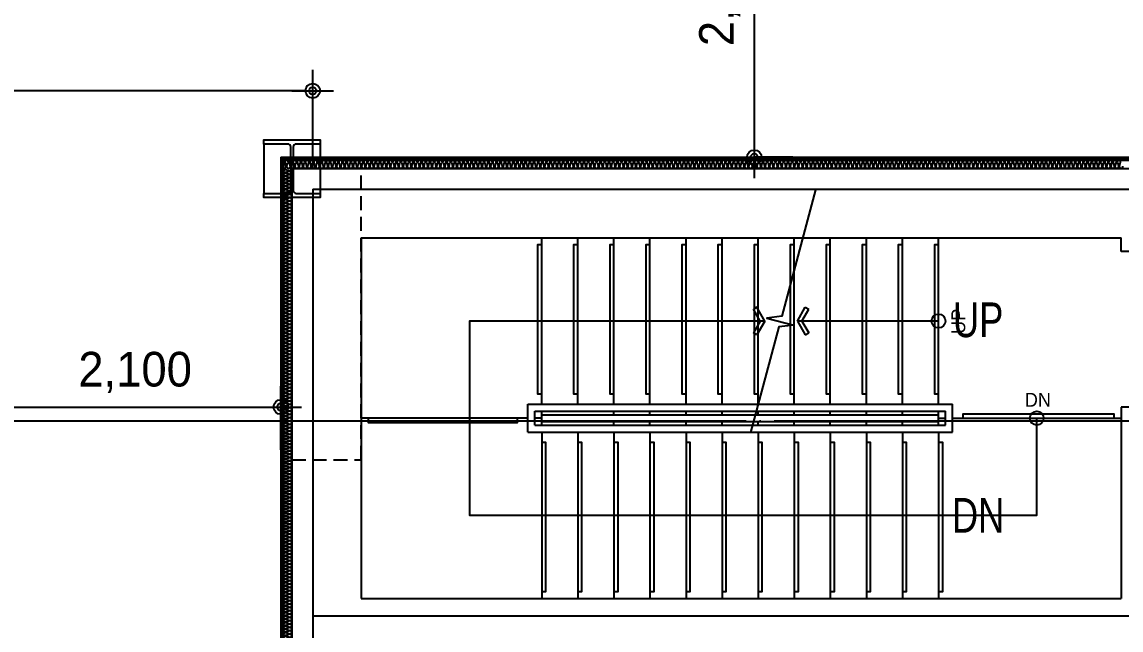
# Model space of a CAD drawing. Header units: millimetres. Extents: x 0 to 1390178, y 0 to 110113.
# Drawn here: x 447417 to 455337, y 35174 to 39556 of the extents above; entities that cross this region are included whole.
import ezdxf
from ezdxf.enums import TextEntityAlignment as Align
from ezdxf.xclip import XClip

# ---------------------------------------------------------------- set-up
doc = ezdxf.new("R2010")
doc.units = ezdxf.units.MM
doc.header["$LTSCALE"] = 100
doc.header["$XCLIPFRAME"] = 0
doc.linetypes.add('X - 평면도$0$CEN', pattern=[62, 60, -1, 0, -1])
doc.linetypes.add('X - 평면도$0$HID', pattern=[1.5, 1, -0.5])
doc.layers.get('DEFPOINTS').update_dxf_attribs({"color": 145})
for name, color, linetype in [('AA-XXXX-TEXT', 3, 'Continuous'), ('DIM', 7, 'Continuous'), ('X - 평면도$0$A-FIN', 8, 'Continuous'), ('X - 평면도$0$A-INS', 9, 'Continuous'), ('X - 평면도$0$A-SYM', 7, 'Continuous'), ('X - 평면도$0$AA-SSXM-STRS', 4, 'Continuous'), ('X - 평면도$0$AA-WAXM-CONC', 2, 'Continuous'), ('X - 평면도$0$AA-XXXX-CNTL', 1, 'X - 평면도$0$CEN'), ('X - 평면도$0$AA-XXXX-SYMB', 7, 'Continuous')]:
    doc.layers.add(name, color=color, linetype=linetype)
doc.layers.add('X - 평면도$0$AA-XXXX-H', color=195, linetype='Continuous', plot=False)
doc.layers.add('X - 평면도$0$DEFPOINT', color=163, linetype='Continuous', plot=False)
doc.styles.add('HAUD01', font='Dotum.ttf')
doc.styles.add('X - 평면도$0$HAUD01', font='Dotum.ttf')
doc.dimstyles.new('HAUD-80', dxfattribs={"dimscale": 100, "dimtxt": 2.5, "dimasz": 0.5, "dimexe": 0, "dimexo": 1.5, "dimgap": 1, "dimtad": 1, "dimdec": 0, "dimdsep": 46, "dimlunit": 6, "dimtxsty": 'HAUD01', "dimblk": 'Z_DOT', "dimcen": 2.5, "dimdle": 1.5, "dimclrd": 7, "dimclre": 7, "dimclrt": 4, "dimadec": 0, "dimazin": 0, "dimtfac": 1, "dimtdec": 0, "dimtix": 1, "dimtmove": 2, "dimatfit": 3, "dimfxl": 1, "dimtvp": 1, "dimtolj": 1, "dimtzin": 0, "dimarcsym": 0})

# ---------------------------------------------------------------- blocks, each defined once
blk = doc.blocks.new('Z_DOT')
at = {"layer": 'DIM', "color": 0}
for p, q in [((0, -3), (0, 3)), ((-3, 0), (3, 0))]:
    blk.add_line(p, q, dxfattribs=at)
for radius in [1.05, 0.525]:
    blk.add_circle((0, 0), radius, dxfattribs=at)
blk = doc.blocks.new('*D67')
at = {"layer": 'DEFPOINTS', "color": 0, "transparency": 16777216}
for p in [(453122.1, 41000.7), (452694.3, 38580.7), (453122.1, 38580.7)]:
    blk.add_point(p, dxfattribs=at)
at = {"layer": 'DIM', "color": 7, "lineweight": -2, "transparency": 16777216}
for p, q in [((452972.1, 41000.7), (452694.3, 41000.7)), ((452694.3, 40950.7), (452694.3, 38630.7)), ((452972.1, 38580.7), (452694.3, 38580.7))]:
    blk.add_line(p, q, dxfattribs=at)
at = {"layer": 'DIM', "color": 7, "lineweight": -2, "transparency": 16777216, "xscale": 50, "yscale": 50, "zscale": 50}
for p, rotation in [((452694.3, 41000.7), 90), ((452694.3, 38580.7), 270)]:
    blk.add_blockref('Z_DOT', p, dxfattribs=dict(at, rotation=rotation))
at = {"layer": 'DIM', "color": 4, "transparency": 16777216, "insert": (452445, 39790.7), "char_height": 250, "attachment_point": 5, "rotation": 90, "style": 'HAUD01'}
blk.add_mtext('\\A1;2,420', dxfattribs=at)
blk = doc.blocks.new('*D69')
at = {"layer": 'DEFPOINTS', "color": 0, "transparency": 16777216}
for p in [(449282.1, 36781.2), (447182.1, 36321.8), (449282.1, 36321.8)]:
    blk.add_point(p, dxfattribs=at)
at = {"layer": 'DIM', "color": 7, "lineweight": -2, "transparency": 16777216}
for p, q in [((447182.1, 36471.8), (447182.1, 36781.2)), ((447232.1, 36781.2), (449232.1, 36781.2)), ((449282.1, 36471.8), (449282.1, 36781.2))]:
    blk.add_line(p, q, dxfattribs=at)
at = {"layer": 'DIM', "color": 7, "lineweight": -2, "transparency": 16777216, "xscale": 50, "yscale": 50, "zscale": 50, "rotation": 180}
blk.add_blockref('Z_DOT', (447182.1, 36781.2), dxfattribs=at)
at = {"layer": 'DIM', "color": 7, "lineweight": -2, "transparency": 16777216, "xscale": 50, "yscale": 50, "zscale": 50}
blk.add_blockref('Z_DOT', (449282.1, 36781.2), dxfattribs=at)
at = {"layer": 'DIM', "color": 4, "transparency": 16777216, "insert": (448232.1, 37030.5), "char_height": 250, "attachment_point": 5, "style": 'HAUD01'}
blk.add_mtext('\\A1;2,100', dxfattribs=at)
blk = doc.blocks.new('X - 평면도$0$arrow1')
for p, q in [((0, 0), (0.286, 0.501)), ((0.165, 0), (0.41, 0.429)), ((0.286, 0.501), (0.41, 0.43)), ((0, 0), (0.286, -0.501)), ((0.165, 0), (0.41, -0.429)), ((0.286, -0.501), (0.41, -0.43))]:
    blk.add_line(p, q)
blk = doc.blocks.new('X - 평면도$0$insul1')
blk.add_lwpolyline([(0, 0.25, 1.344031), (0.35, 0.25), (0.2, 0.75, -1.344031), (0.55, 0.75), (0.4, 0.25)], format="xyb")
blk = doc.blocks.new('X - 평면도$0$A$Cb11c32c7')
at = {"layer": 'X - 평면도$0$AA-XXXX-H'}
blk.add_lwpolyline([(-9, 153.7, 0.414214), (-31, 175.7), (-202.5, 175.7), (-202.5, 204.7), (202.5, 204.7), (202.5, 175.7), (31, 175.7, 0.414214), (9, 153.7), (9, -159.3, 0.414214), (31, -181.3), (202.5, -181.3), (202.5, -209.3), (-202.5, -209.3), (-202.5, -181.3), (-31, -181.3, 0.414214), (-9, -159.3)], format="xyb", close=True, dxfattribs=at)
at = {"layer": 'X - 평면도$0$DEFPOINT', "color": 195}
for p, q in [((-202.5, 175.7), (-202.5, -181.3)), ((202.5, 175.7), (202.5, -181.3))]:
    blk.add_line(p, q, dxfattribs=at)
blk = doc.blocks.new('X - 평면도$0$A$C3919c76b')
blk.add_blockref('X - 평면도$0$A$Cb11c32c7', (-77388, 54393.1))
blk = doc.blocks.new('X - 평면도$0$1F PL')
at = {"layer": 'X - 평면도$0$AA-WAXM-CONC'}
for p, q in [((-34027.2, 21190.9), (-34027.2, 11180.9)), ((-34027.2, 21190.9), (-19027.2, 21190.9)), ((-33527.2, 20690.9), (-33527.2, 18090.9)), ((-33527.2, 20690.9), (-28052.2, 20690.9)), ((-28052.2, 20590.9), (-28052.2, 20690.9)), ((-27802.2, 20590.9), (-28052.2, 20590.9)), ((-28052.2, 19470.9), (-28052.2, 18090.9)), ((-27802.2, 19470.9), (-28052.2, 19470.9)), ((-33527.2, 18090.9), (-28052.2, 18090.9))]:
    blk.add_line(p, q, dxfattribs=at)
at = {"layer": 'X - 평면도$0$AA-XXXX-CNTL'}
for p, q in [((-33877.2, 21040.9), (-33877.2, 11330.9)), ((-33877.2, 21040.9), (-19177.2, 21040.9)), ((-33877.2, 17965.9), (-25227.2, 17965.9))]:
    blk.add_line(p, q, dxfattribs=at)
blk = doc.blocks.new('X - 평면도$0$1F_COL')
at = {"layer": 'X - 평면도$0$DEFPOINT', "linetype": 'X - 평면도$0$HID'}
blk.add_lwpolyline([(-76888, -36806.9), (-76888, -34706.9), (-77388, -34706.9), (-77388, -36806.9), (-76888, -36806.9)], dxfattribs=at)
blk = doc.blocks.new('X - 평면도', base_point=(-475.4, -286.7))
at = {"layer": 'X - 평면도$0$A-FIN'}
for p, q in [((678532, 54473.1), (678532, 46703.1)), ((678532, 54473.1), (688662, 54473.1)), ((678542, 54463.1), (688652, 54463.1)), ((678542, 54463.1), (678542, 46693.1))]:
    blk.add_line(p, q, dxfattribs=at)
at = {"layer": 'X - 평면도$0$A-INS'}
for q in [(688652, 54453.1), (678552, 46683.1)]:
    blk.add_line((678552, 54453.1), q, dxfattribs=at)
blk.add_lwpolyline([(684598.2, 54409.4, -1.449198), (684575.8, 54409.4), (684583.2, 54436.8, 0.524856), (684572, 54453.1, 0.524856), (684560.8, 54436.8), (684568.2, 54409.4, -1.449198), (684545.8, 54409.4), (684553.2, 54436.8, 0.524856), (684542, 54453.1, 0.524856), (684530.8, 54436.8), (684538.2, 54409.4, -1.449198), (684515.8, 54409.4), (684523.2, 54436.8, 0.524856), (684512, 54453.1, 0.524856), (684500.8, 54436.8), (684508.2, 54409.4, -1.449198), (684485.8, 54409.4), (684493.2, 54436.8, 0.524856), (684482, 54453.1, 0.524856), (684470.8, 54436.8), (684478.2, 54409.4, -1.449198), (684455.8, 54409.4), (684463.2, 54436.8, 0.524856), (684452, 54453.1, 0.524856), (684440.8, 54436.8), (684448.2, 54409.4, -1.449198), (684425.8, 54409.4), (684433.2, 54436.8, 0.524856), (684422, 54453.1, 0.524856), (684410.8, 54436.8), (684418.2, 54409.4, -1.449198), (684395.8, 54409.4), (684403.2, 54436.8, 0.524856), (684392, 54453.1, 0.524856), (684380.8, 54436.8), (684388.2, 54409.4, -1.449198), (684365.8, 54409.4), (684373.2, 54436.8, 0.524856), (684362, 54453.1, 0.524856), (684350.8, 54436.8), (684358.2, 54409.4, -1.449198), (684335.8, 54409.4), (684343.2, 54436.8, 0.524856), (684332, 54453.1, 0.524856), (684320.8, 54436.8), (684328.2, 54409.4, -1.449198), (684305.8, 54409.4), (684313.2, 54436.8, 0.524856), (684302, 54453.1, 0.524856), (684290.8, 54436.8), (684298.2, 54409.4, -1.449198), (684275.8, 54409.4), (684283.2, 54436.8, 0.524856), (684272, 54453.1, 0.524856), (684260.8, 54436.8), (684268.2, 54409.4, -1.449198), (684245.8, 54409.4), (684253.2, 54436.8, 0.524856), (684242, 54453.1, 0.524856), (684230.8, 54436.8), (684238.2, 54409.4, -1.449198), (684215.8, 54409.4), (684223.2, 54436.8, 0.524856), (684212, 54453.1, 0.524856), (684200.8, 54436.8), (684208.2, 54409.4, -1.449198), (684185.8, 54409.4), (684193.2, 54436.8, 0.524856), (684182, 54453.1, 0.524856), (684170.8, 54436.8), (684178.2, 54409.4, -1.449198), (684155.8, 54409.4), (684163.2, 54436.8, 0.524856), (684152, 54453.1, 0.524856), (684140.8, 54436.8), (684148.2, 54409.4, -1.449198), (684125.8, 54409.4), (684133.2, 54436.8, 0.524856), (684122, 54453.1, 0.524856), (684110.8, 54436.8), (684118.2, 54409.4, -1.449198), (684095.8, 54409.4), (684103.2, 54436.8, 0.524856), (684092, 54453.1, 0.524856), (684080.8, 54436.8), (684088.2, 54409.4, -1.449198), (684065.8, 54409.4), (684073.2, 54436.8, 0.524856), (684062, 54453.1, 0.524856), (684050.8, 54436.8), (684058.2, 54409.4, -1.449198), (684035.8, 54409.4), (684043.2, 54436.8, 0.524856), (684032, 54453.1, 0.524856), (684020.8, 54436.8), (684028.2, 54409.4, -1.449198), (684005.8, 54409.4), (684013.2, 54436.8, 0.524856), (684002, 54453.1, 0.524856), (683990.8, 54436.8), (683998.2, 54409.4, -1.449198), (683975.8, 54409.4), (683983.2, 54436.8, 0.524856), (683972, 54453.1, 0.524856), (683960.8, 54436.8), (683968.2, 54409.4, -1.449198), (683945.8, 54409.4), (683953.2, 54436.8, 0.524856), (683942, 54453.1, 0.524856), (683930.8, 54436.8), (683938.2, 54409.4, -1.449198), (683915.8, 54409.4), (683923.2, 54436.8, 0.524856), (683912, 54453.1, 0.524856), (683900.8, 54436.8), (683908.2, 54409.4, -1.449198), (683885.8, 54409.4), (683893.2, 54436.8, 0.524856), (683882, 54453.1, 0.524856), (683870.8, 54436.8), (683878.2, 54409.4, -1.449198), (683855.8, 54409.4), (683863.2, 54436.8, 0.524856), (683852, 54453.1, 0.524856), (683840.8, 54436.8), (683848.2, 54409.4, -1.449198), (683825.8, 54409.4), (683833.2, 54436.8, 0.524856), (683822, 54453.1, 0.524856), (683810.8, 54436.8), (683818.2, 54409.4, -1.449198), (683795.8, 54409.4), (683803.2, 54436.8, 0.524856), (683792, 54453.1, 0.524856), (683780.8, 54436.8), (683788.2, 54409.4, -1.449198), (683765.8, 54409.4), (683773.2, 54436.8, 0.524856), (683762, 54453.1, 0.524856), (683750.8, 54436.8), (683758.2, 54409.4, -1.449198), (683735.8, 54409.4), (683743.2, 54436.8, 0.524856), (683732, 54453.1, 0.524856), (683720.8, 54436.8), (683728.2, 54409.4, -1.449198), (683705.8, 54409.4), (683713.2, 54436.8, 0.524856), (683702, 54453.1, 0.524856), (683690.8, 54436.8), (683698.2, 54409.4, -1.449198), (683675.8, 54409.4), (683683.2, 54436.8, 0.524856), (683672, 54453.1, 0.524856), (683660.8, 54436.8), (683668.2, 54409.4, -1.449198), (683645.8, 54409.4), (683653.2, 54436.8, 0.524856), (683642, 54453.1, 0.524856), (683630.8, 54436.8), (683638.2, 54409.4, -1.449198), (683615.8, 54409.4), (683623.2, 54436.8, 0.524856), (683612, 54453.1, 0.524856), (683600.8, 54436.8), (683608.2, 54409.4, -1.449198), (683585.8, 54409.4), (683593.2, 54436.8, 0.524856), (683582, 54453.1, 0.524856), (683570.8, 54436.8), (683578.2, 54409.4, -1.449198), (683555.8, 54409.4), (683563.2, 54436.8, 0.524856), (683552, 54453.1, 0.524856), (683540.8, 54436.8), (683548.2, 54409.4, -1.449198), (683525.8, 54409.4), (683533.2, 54436.8, 0.524856), (683522, 54453.1, 0.524856), (683510.8, 54436.8), (683518.2, 54409.4, -1.449198), (683495.8, 54409.4), (683503.2, 54436.8, 0.524856), (683492, 54453.1, 0.524856), (683480.8, 54436.8), (683488.2, 54409.4, -1.449198), (683465.8, 54409.4), (683473.2, 54436.8, 0.524856), (683462, 54453.1, 0.524856), (683450.8, 54436.8), (683458.2, 54409.4, -1.449198), (683435.8, 54409.4), (683443.2, 54436.8, 0.524856), (683432, 54453.1, 0.524856), (683420.8, 54436.8), (683428.2, 54409.4, -1.449198), (683405.8, 54409.4), (683413.2, 54436.8, 0.524856), (683402, 54453.1, 0.524856), (683390.8, 54436.8), (683398.2, 54409.4, -1.449198), (683375.8, 54409.4), (683383.2, 54436.8, 0.524856), (683372, 54453.1, 0.524856), (683360.8, 54436.8), (683368.2, 54409.4, -1.449198), (683345.8, 54409.4), (683353.2, 54436.8, 0.524856), (683342, 54453.1, 0.524856), (683330.8, 54436.8), (683338.2, 54409.4, -1.449198), (683315.8, 54409.4), (683323.2, 54436.8, 0.524856), (683312, 54453.1, 0.524856), (683300.8, 54436.8), (683308.2, 54409.4, -1.449198), (683285.8, 54409.4), (683293.2, 54436.8, 0.524856), (683282, 54453.1, 0.524856), (683270.8, 54436.8), (683278.2, 54409.4, -1.449198), (683255.8, 54409.4), (683263.2, 54436.8, 0.524856), (683252, 54453.1, 0.524856), (683240.8, 54436.8), (683248.2, 54409.4, -1.449198), (683225.8, 54409.4), (683233.2, 54436.8, 0.524856), (683222, 54453.1, 0.524856), (683210.8, 54436.8), (683218.2, 54409.4, -1.449198), (683195.8, 54409.4), (683203.2, 54436.8, 0.524856), (683192, 54453.1, 0.524856), (683180.8, 54436.8), (683188.2, 54409.4, -1.449198), (683165.8, 54409.4), (683173.2, 54436.8, 0.524856), (683162, 54453.1, 0.524856), (683150.8, 54436.8), (683158.2, 54409.4, -1.449198), (683135.8, 54409.4), (683143.2, 54436.8, 0.524856), (683132, 54453.1, 0.524856), (683120.8, 54436.8), (683128.2, 54409.4, -1.449198), (683105.8, 54409.4), (683113.2, 54436.8, 0.524856), (683102, 54453.1, 0.524856), (683090.8, 54436.8), (683098.2, 54409.4, -1.449198), (683075.8, 54409.4), (683083.2, 54436.8, 0.524856), (683072, 54453.1, 0.524856), (683060.8, 54436.8), (683068.2, 54409.4, -1.449198), (683045.8, 54409.4), (683053.2, 54436.8, 0.524856), (683042, 54453.1, 0.524856), (683030.8, 54436.8), (683038.2, 54409.4, -1.449198), (683015.8, 54409.4), (683023.2, 54436.8, 0.524856), (683012, 54453.1, 0.524856), (683000.8, 54436.8), (683008.2, 54409.4, -1.449198), (682985.8, 54409.4), (682993.2, 54436.8, 0.524856), (682982, 54453.1, 0.524856), (682970.8, 54436.8), (682978.2, 54409.4, -1.449198), (682955.8, 54409.4), (682963.2, 54436.8, 0.524856), (682952, 54453.1, 0.524856), (682940.8, 54436.8), (682948.2, 54409.4, -1.449198), (682925.8, 54409.4), (682933.2, 54436.8, 0.524856), (682922, 54453.1, 0.524856), (682910.8, 54436.8), (682918.2, 54409.4, -1.449198), (682895.8, 54409.4), (682903.2, 54436.8, 0.524856), (682892, 54453.1, 0.524856), (682880.8, 54436.8), (682888.2, 54409.4, -1.449198), (682865.8, 54409.4), (682873.2, 54436.8, 0.524856), (682862, 54453.1, 0.524856), (682850.8, 54436.8), (682858.2, 54409.4, -1.449198), (682835.8, 54409.4), (682843.2, 54436.8, 0.524856), (682832, 54453.1, 0.524856), (682820.8, 54436.8), (682828.2, 54409.4, -1.449198), (682805.8, 54409.4), (682813.2, 54436.8, 0.524856), (682802, 54453.1, 0.524856), (682790.8, 54436.8), (682798.2, 54409.4, -1.449198), (682775.8, 54409.4), (682783.2, 54436.8, 0.524856), (682772, 54453.1, 0.524856), (682760.8, 54436.8), (682768.2, 54409.4, -1.449198), (682745.8, 54409.4), (682753.2, 54436.8, 0.524856), (682742, 54453.1, 0.524856), (682730.8, 54436.8), (682738.2, 54409.4, -1.449198), (682715.8, 54409.4), (682723.2, 54436.8, 0.524856), (682712, 54453.1, 0.524856), (682700.8, 54436.8), (682708.2, 54409.4, -1.449198), (682685.8, 54409.4), (682693.2, 54436.8, 0.524856), (682682, 54453.1, 0.524856), (682670.8, 54436.8), (682678.2, 54409.4, -1.449198), (682655.8, 54409.4), (682663.2, 54436.8, 0.524856), (682652, 54453.1, 0.524856), (682640.8, 54436.8), (682648.2, 54409.4, -1.449198), (682625.8, 54409.4), (682633.2, 54436.8, 0.524856), (682622, 54453.1, 0.524856), (682610.8, 54436.8), (682618.2, 54409.4, -1.449198), (682595.8, 54409.4), (682603.2, 54436.8, 0.524856), (682592, 54453.1, 0.524856), (682580.8, 54436.8), (682588.2, 54409.4, -1.449198), (682565.8, 54409.4), (682573.2, 54436.8, 0.524856), (682562, 54453.1, 0.524856), (682550.8, 54436.8), (682558.2, 54409.4, -1.449198), (682535.8, 54409.4), (682543.2, 54436.8, 0.524856), (682532, 54453.1, 0.524856), (682520.8, 54436.8), (682528.2, 54409.4, -1.449198), (682505.8, 54409.4), (682513.2, 54436.8, 0.524856), (682502, 54453.1, 0.524856), (682490.8, 54436.8), (682498.2, 54409.4, -1.449198), (682475.8, 54409.4), (682483.2, 54436.8, 0.524856), (682472, 54453.1, 0.524856), (682460.8, 54436.8), (682468.2, 54409.4, -1.449198), (682445.8, 54409.4), (682453.2, 54436.8, 0.524856), (682442, 54453.1, 0.524856), (682430.8, 54436.8), (682438.2, 54409.4, -1.449198), (682415.8, 54409.4), (682423.2, 54436.8, 0.524856), (682412, 54453.1, 0.524856), (682400.8, 54436.8), (682408.2, 54409.4, -1.449198), (682385.8, 54409.4), (682393.2, 54436.8, 0.524856), (682382, 54453.1, 0.524856), (682370.8, 54436.8), (682378.2, 54409.4, -1.449198), (682355.8, 54409.4), (682363.2, 54436.8, 0.524856), (682352, 54453.1, 0.524856), (682340.8, 54436.8), (682348.2, 54409.4, -1.449198), (682325.8, 54409.4), (682333.2, 54436.8, 0.524856), (682322, 54453.1, 0.524856), (682310.8, 54436.8), (682318.2, 54409.4, -1.449198), (682295.8, 54409.4), (682303.2, 54436.8, 0.524856), (682292, 54453.1, 0.524856), (682280.8, 54436.8), (682288.2, 54409.4, -1.449198), (682265.8, 54409.4), (682273.2, 54436.8, 0.524856), (682262, 54453.1, 0.524856), (682250.8, 54436.8), (682258.2, 54409.4, -1.449198), (682235.8, 54409.4), (682243.2, 54436.8, 0.524856), (682232, 54453.1, 0.524856), (682220.8, 54436.8), (682228.2, 54409.4, -1.449198), (682205.8, 54409.4), (682213.2, 54436.8, 0.524856), (682202, 54453.1, 0.524856), (682190.8, 54436.8), (682198.2, 54409.4, -1.449198), (682175.8, 54409.4), (682183.2, 54436.8, 0.524856), (682172, 54453.1, 0.524856), (682160.8, 54436.8), (682168.2, 54409.4, -1.449198), (682145.8, 54409.4), (682153.2, 54436.8, 0.524856), (682142, 54453.1, 0.524856), (682130.8, 54436.8), (682138.2, 54409.4, -1.449198), (682115.8, 54409.4), (682123.2, 54436.8, 0.524856), (682112, 54453.1, 0.524856), (682100.8, 54436.8), (682108.2, 54409.4, -1.449198), (682085.8, 54409.4), (682093.2, 54436.8, 0.524856), (682082, 54453.1, 0.524856), (682070.8, 54436.8), (682078.2, 54409.4, -1.449198), (682055.8, 54409.4), (682063.2, 54436.8, 0.524856), (682052, 54453.1, 0.524856), (682040.8, 54436.8), (682048.2, 54409.4, -1.449198), (682025.8, 54409.4), (682033.2, 54436.8, 0.524856), (682022, 54453.1, 0.524856), (682010.8, 54436.8), (682018.2, 54409.4, -1.449198), (681995.8, 54409.4), (682003.2, 54436.8, 0.524856), (681992, 54453.1, 0.524856), (681980.8, 54436.8), (681988.2, 54409.4, -1.449198), (681965.8, 54409.4), (681973.2, 54436.8, 0.524856), (681962, 54453.1, 0.524856), (681950.8, 54436.8), (681958.2, 54409.4, -1.449198), (681935.8, 54409.4), (681943.2, 54436.8, 0.524856), (681932, 54453.1, 0.524856), (681920.8, 54436.8), (681928.2, 54409.4, -1.449198), (681905.8, 54409.4), (681913.2, 54436.8, 0.524856), (681902, 54453.1, 0.524856), (681890.8, 54436.8), (681898.2, 54409.4, -1.449198), (681875.8, 54409.4), (681883.2, 54436.8, 0.524856), (681872, 54453.1, 0.524856), (681860.8, 54436.8), (681868.2, 54409.4, -1.449198), (681845.8, 54409.4), (681853.2, 54436.8, 0.524856), (681842, 54453.1, 0.524856), (681830.8, 54436.8), (681838.2, 54409.4, -1.449198), (681815.8, 54409.4), (681823.2, 54436.8, 0.524856), (681812, 54453.1, 0.524856), (681800.8, 54436.8), (681808.2, 54409.4, -1.449198), (681785.8, 54409.4), (681793.2, 54436.8, 0.524856), (681782, 54453.1, 0.524856), (681770.8, 54436.8), (681778.2, 54409.4, -1.449198), (681755.8, 54409.4), (681763.2, 54436.8, 0.524856), (681752, 54453.1, 0.524856), (681740.8, 54436.8), (681748.2, 54409.4, -1.449198), (681725.8, 54409.4), (681733.2, 54436.8, 0.524856), (681722, 54453.1, 0.524856), (681710.8, 54436.8), (681718.2, 54409.4, -1.449198), (681695.8, 54409.4), (681703.2, 54436.8, 0.524856), (681692, 54453.1, 0.524856), (681680.8, 54436.8), (681688.2, 54409.4, -1.449198), (681665.8, 54409.4), (681673.2, 54436.8, 0.524856), (681662, 54453.1, 0.524856), (681650.8, 54436.8), (681658.2, 54409.4, -1.449198), (681635.8, 54409.4), (681643.2, 54436.8, 0.524856), (681632, 54453.1, 0.524856), (681620.8, 54436.8), (681628.2, 54409.4, -1.449198), (681605.8, 54409.4), (681613.2, 54436.8, 0.524856), (681602, 54453.1, 0.524856), (681590.8, 54436.8), (681598.2, 54409.4, -1.449198), (681575.8, 54409.4), (681583.2, 54436.8, 0.524856), (681572, 54453.1, 0.524856), (681560.8, 54436.8), (681568.2, 54409.4, -1.449198), (681545.8, 54409.4), (681553.2, 54436.8, 0.524856), (681542, 54453.1, 0.524856), (681530.8, 54436.8), (681538.2, 54409.4, -1.449198), (681515.8, 54409.4), (681523.2, 54436.8, 0.524856), (681512, 54453.1, 0.524856), (681500.8, 54436.8), (681508.2, 54409.4, -1.449198), (681485.8, 54409.4), (681493.2, 54436.8, 0.524856), (681482, 54453.1, 0.524856), (681470.8, 54436.8), (681478.2, 54409.4, -1.449198), (681455.8, 54409.4), (681463.2, 54436.8, 0.524856), (681452, 54453.1, 0.524856), (681440.8, 54436.8), (681448.2, 54409.4, -1.449198), (681425.8, 54409.4), (681433.2, 54436.8, 0.524856), (681422, 54453.1, 0.524856), (681410.8, 54436.8), (681418.2, 54409.4, -1.449198), (681395.8, 54409.4), (681403.2, 54436.8, 0.524856), (681392, 54453.1, 0.524856), (681380.8, 54436.8), (681388.2, 54409.4, -1.449198), (681365.8, 54409.4), (681373.2, 54436.8, 0.524856), (681362, 54453.1, 0.524856), (681350.8, 54436.8), (681358.2, 54409.4, -1.449198), (681335.8, 54409.4), (681343.2, 54436.8, 0.524856), (681332, 54453.1, 0.524856), (681320.8, 54436.8), (681328.2, 54409.4, -1.449198), (681305.8, 54409.4), (681313.2, 54436.8, 0.524856), (681302, 54453.1, 0.524856), (681290.8, 54436.8), (681298.2, 54409.4, -1.449198), (681275.8, 54409.4), (681283.2, 54436.8, 0.524856), (681272, 54453.1, 0.524856), (681260.8, 54436.8), (681268.2, 54409.4, -1.449198), (681245.8, 54409.4), (681253.2, 54436.8, 0.524856), (681242, 54453.1, 0.524856), (681230.8, 54436.8), (681238.2, 54409.4, -1.449198), (681215.8, 54409.4), (681223.2, 54436.8, 0.524856), (681212, 54453.1, 0.524856), (681200.8, 54436.8), (681208.2, 54409.4, -1.449198), (681185.8, 54409.4), (681193.2, 54436.8, 0.524856), (681182, 54453.1, 0.524856), (681170.8, 54436.8), (681178.2, 54409.4, -1.449198), (681155.8, 54409.4), (681163.2, 54436.8, 0.524856), (681152, 54453.1, 0.524856), (681140.8, 54436.8), (681148.2, 54409.4, -1.449198), (681125.8, 54409.4), (681133.2, 54436.8, 0.524856), (681122, 54453.1, 0.524856), (681110.8, 54436.8), (681118.2, 54409.4, -1.449198), (681095.8, 54409.4), (681103.2, 54436.8, 0.524856), (681092, 54453.1, 0.524856), (681080.8, 54436.8), (681088.2, 54409.4, -1.449198), (681065.8, 54409.4), (681073.2, 54436.8, 0.524856), (681062, 54453.1, 0.524856), (681050.8, 54436.8), (681058.2, 54409.4, -1.449198), (681035.8, 54409.4), (681043.2, 54436.8, 0.524856), (681032, 54453.1, 0.524856), (681020.8, 54436.8), (681028.2, 54409.4, -1.449198), (681005.8, 54409.4), (681013.2, 54436.8, 0.524856), (681002, 54453.1, 0.524856), (680990.8, 54436.8), (680998.2, 54409.4, -1.449198), (680975.8, 54409.4), (680983.2, 54436.8, 0.524856), (680972, 54453.1, 0.524856), (680960.8, 54436.8), (680968.2, 54409.4, -1.449198), (680945.8, 54409.4), (680953.2, 54436.8, 0.524856), (680942, 54453.1, 0.524856), (680930.8, 54436.8), (680938.2, 54409.4, -1.449198), (680915.8, 54409.4), (680923.2, 54436.8, 0.524856), (680912, 54453.1, 0.524856), (680900.8, 54436.8), (680908.2, 54409.4, -1.449198), (680885.8, 54409.4), (680893.2, 54436.8, 0.524856), (680882, 54453.1, 0.524856), (680870.8, 54436.8), (680878.2, 54409.4, -1.449198), (680855.8, 54409.4), (680863.2, 54436.8, 0.524856), (680852, 54453.1, 0.524856), (680840.8, 54436.8), (680848.2, 54409.4, -1.449198), (680825.8, 54409.4), (680833.2, 54436.8, 0.524856), (680822, 54453.1, 0.524856), (680810.8, 54436.8), (680818.2, 54409.4, -1.449198), (680795.8, 54409.4), (680803.2, 54436.8, 0.524856), (680792, 54453.1, 0.524856), (680780.8, 54436.8), (680788.2, 54409.4, -1.449198), (680765.8, 54409.4), (680773.2, 54436.8, 0.524856), (680762, 54453.1, 0.524856), (680750.8, 54436.8), (680758.2, 54409.4, -1.449198), (680735.8, 54409.4), (680743.2, 54436.8, 0.524856), (680732, 54453.1, 0.524856), (680720.8, 54436.8), (680728.2, 54409.4, -1.449198), (680705.8, 54409.4), (680713.2, 54436.8, 0.524856), (680702, 54453.1, 0.524856), (680690.8, 54436.8), (680698.2, 54409.4, -1.449198), (680675.8, 54409.4), (680683.2, 54436.8, 0.524856), (680672, 54453.1, 0.524856), (680660.8, 54436.8), (680668.2, 54409.4, -1.449198), (680645.8, 54409.4), (680653.2, 54436.8, 0.524856), (680642, 54453.1, 0.524856), (680630.8, 54436.8), (680638.2, 54409.4, -1.449198), (680615.8, 54409.4), (680623.2, 54436.8, 0.524856), (680612, 54453.1, 0.524856), (680600.8, 54436.8), (680608.2, 54409.4, -1.449198), (680585.8, 54409.4), (680593.2, 54436.8, 0.524856), (680582, 54453.1, 0.524856), (680570.8, 54436.8), (680578.2, 54409.4, -1.449198), (680555.8, 54409.4), (680563.2, 54436.8, 0.524856), (680552, 54453.1, 0.524856), (680540.8, 54436.8), (680548.2, 54409.4, -1.449198), (680525.8, 54409.4), (680533.2, 54436.8, 0.524856), (680522, 54453.1, 0.524856), (680510.8, 54436.8), (680518.2, 54409.4, -1.449198), (680495.8, 54409.4), (680503.2, 54436.8, 0.524856), (680492, 54453.1, 0.524856), (680480.8, 54436.8), (680488.2, 54409.4, -1.449198), (680465.8, 54409.4), (680473.2, 54436.8, 0.524856), (680462, 54453.1, 0.524856), (680450.8, 54436.8), (680458.2, 54409.4, -1.449198), (680435.8, 54409.4), (680443.2, 54436.8, 0.524856), (680432, 54453.1, 0.524856), (680420.8, 54436.8), (680428.2, 54409.4, -1.449198), (680405.8, 54409.4), (680413.2, 54436.8, 0.524856), (680402, 54453.1, 0.524856), (680390.8, 54436.8), (680398.2, 54409.4, -1.449198), (680375.8, 54409.4), (680383.2, 54436.8, 0.524856), (680372, 54453.1, 0.524856), (680360.8, 54436.8), (680368.2, 54409.4, -1.449198), (680345.8, 54409.4), (680353.2, 54436.8, 0.524856), (680342, 54453.1, 0.524856), (680330.8, 54436.8), (680338.2, 54409.4, -1.449198), (680315.8, 54409.4), (680323.2, 54436.8, 0.524856), (680312, 54453.1, 0.524856), (680300.8, 54436.8), (680308.2, 54409.4, -1.449198), (680285.8, 54409.4), (680293.2, 54436.8, 0.524856), (680282, 54453.1, 0.524856), (680270.8, 54436.8), (680278.2, 54409.4, -1.449198), (680255.8, 54409.4), (680263.2, 54436.8, 0.524856), (680252, 54453.1, 0.524856), (680240.8, 54436.8), (680248.2, 54409.4, -1.449198), (680225.8, 54409.4), (680233.2, 54436.8, 0.524856), (680222, 54453.1, 0.524856), (680210.8, 54436.8), (680218.2, 54409.4, -1.449198), (680195.8, 54409.4), (680203.2, 54436.8, 0.524856), (680192, 54453.1, 0.524856), (680180.8, 54436.8), (680188.2, 54409.4, -1.449198), (680165.8, 54409.4), (680173.2, 54436.8, 0.524856), (680162, 54453.1, 0.524856), (680150.8, 54436.8), (680158.2, 54409.4, -1.449198), (680135.8, 54409.4), (680143.2, 54436.8, 0.524856), (680132, 54453.1, 0.524856), (680120.8, 54436.8), (680128.2, 54409.4, -1.449198), (680105.8, 54409.4), (680113.2, 54436.8, 0.524856), (680102, 54453.1, 0.524856), (680090.8, 54436.8), (680098.2, 54409.4, -1.449198), (680075.8, 54409.4), (680083.2, 54436.8, 0.524856), (680072, 54453.1, 0.524856), (680060.8, 54436.8), (680068.2, 54409.4, -1.449198), (680045.8, 54409.4), (680053.2, 54436.8, 0.524856), (680042, 54453.1, 0.524856), (680030.8, 54436.8), (680038.2, 54409.4, -1.449198), (680015.8, 54409.4), (680023.2, 54436.8, 0.524856), (680012, 54453.1, 0.524856), (680000.8, 54436.8), (680008.2, 54409.4, -1.449198), (679985.8, 54409.4), (679993.2, 54436.8, 0.524856), (679982, 54453.1, 0.524856), (679970.8, 54436.8), (679978.2, 54409.4, -1.449198), (679955.8, 54409.4), (679963.2, 54436.8, 0.524856), (679952, 54453.1, 0.524856), (679940.8, 54436.8), (679948.2, 54409.4, -1.449198), (679925.8, 54409.4), (679933.2, 54436.8, 0.524856), (679922, 54453.1, 0.524856), (679910.8, 54436.8), (679918.2, 54409.4, -1.449198), (679895.8, 54409.4), (679903.2, 54436.8, 0.524856), (679892, 54453.1, 0.524856), (679880.8, 54436.8), (679888.2, 54409.4, -1.449198), (679865.8, 54409.4), (679873.2, 54436.8, 0.524856), (679862, 54453.1, 0.524856), (679850.8, 54436.8), (679858.2, 54409.4, -1.449198), (679835.8, 54409.4), (679843.2, 54436.8, 0.524856), (679832, 54453.1, 0.524856), (679820.8, 54436.8), (679828.2, 54409.4, -1.449198), (679805.8, 54409.4), (679813.2, 54436.8, 0.524856), (679802, 54453.1, 0.524856), (679790.8, 54436.8), (679798.2, 54409.4, -1.449198), (679775.8, 54409.4), (679783.2, 54436.8, 0.524856), (679772, 54453.1, 0.524856), (679760.8, 54436.8), (679768.2, 54409.4, -1.449198), (679745.8, 54409.4), (679753.2, 54436.8, 0.524856), (679742, 54453.1, 0.524856), (679730.8, 54436.8), (679738.2, 54409.4, -1.449198), (679715.8, 54409.4), (679723.2, 54436.8, 0.524856), (679712, 54453.1, 0.524856), (679700.8, 54436.8), (679708.2, 54409.4, -1.449198), (679685.8, 54409.4), (679693.2, 54436.8, 0.524856), (679682, 54453.1, 0.524856), (679670.8, 54436.8), (679678.2, 54409.4, -1.449198), (679655.8, 54409.4), (679663.2, 54436.8, 0.524856), (679652, 54453.1, 0.524856), (679640.8, 54436.8), (679648.2, 54409.4, -1.449198), (679625.8, 54409.4), (679633.2, 54436.8, 0.524856), (679622, 54453.1, 0.524856), (679610.8, 54436.8), (679618.2, 54409.4, -1.449198), (679595.8, 54409.4), (679603.2, 54436.8, 0.524856), (679592, 54453.1, 0.524856), (679580.8, 54436.8), (679588.2, 54409.4, -1.449198), (679565.8, 54409.4), (679573.2, 54436.8, 0.524856), (679562, 54453.1, 0.524856), (679550.8, 54436.8), (679558.2, 54409.4, -1.449198), (679535.8, 54409.4), (679543.2, 54436.8, 0.524856), (679532, 54453.1, 0.524856), (679520.8, 54436.8), (679528.2, 54409.4, -1.449198), (679505.8, 54409.4), (679513.2, 54436.8, 0.524856), (679502, 54453.1, 0.524856), (679490.8, 54436.8), (679498.2, 54409.4, -1.449198), (679475.8, 54409.4), (679483.2, 54436.8, 0.524856), (679472, 54453.1, 0.524856), (679460.8, 54436.8), (679468.2, 54409.4, -1.449198), (679445.8, 54409.4), (679453.2, 54436.8, 0.524856), (679442, 54453.1, 0.524856), (679430.8, 54436.8), (679438.2, 54409.4, -1.449198), (679415.8, 54409.4), (679423.2, 54436.8, 0.524856), (679412, 54453.1, 0.524856), (679400.8, 54436.8), (679408.2, 54409.4, -1.449198), (679385.8, 54409.4), (679393.2, 54436.8, 0.524856), (679382, 54453.1, 0.524856), (679370.8, 54436.8), (679378.2, 54409.4, -1.449198), (679355.8, 54409.4), (679363.2, 54436.8, 0.524856), (679352, 54453.1, 0.524856), (679340.8, 54436.8), (679348.2, 54409.4, -1.449198), (679325.8, 54409.4), (679333.2, 54436.8, 0.524856), (679322, 54453.1, 0.524856), (679310.8, 54436.8), (679318.2, 54409.4, -1.449198), (679295.8, 54409.4), (679303.2, 54436.8, 0.524856), (679292, 54453.1, 0.524856), (679280.8, 54436.8), (679288.2, 54409.4, -1.449198), (679265.8, 54409.4), (679273.2, 54436.8, 0.524856), (679262, 54453.1, 0.524856), (679250.8, 54436.8), (679258.2, 54409.4, -1.449198), (679235.8, 54409.4), (679243.2, 54436.8, 0.524856), (679232, 54453.1, 0.524856), (679220.8, 54436.8), (679228.2, 54409.4, -1.449198), (679205.8, 54409.4), (679213.2, 54436.8, 0.524856), (679202, 54453.1, 0.524856), (679190.8, 54436.8), (679198.2, 54409.4, -1.449198), (679175.8, 54409.4), (679183.2, 54436.8, 0.524856), (679172, 54453.1, 0.524856), (679160.8, 54436.8), (679168.2, 54409.4, -1.449198), (679145.8, 54409.4), (679153.2, 54436.8, 0.524856), (679142, 54453.1, 0.524856), (679130.8, 54436.8), (679138.2, 54409.4, -1.449198), (679115.8, 54409.4), (679123.2, 54436.8, 0.524856), (679112, 54453.1, 0.524856), (679100.8, 54436.8), (679108.2, 54409.4, -1.449198), (679085.8, 54409.4), (679093.2, 54436.8, 0.524856), (679082, 54453.1, 0.524856), (679070.8, 54436.8), (679078.2, 54409.4, -1.449198), (679055.8, 54409.4), (679063.2, 54436.8, 0.524856), (679052, 54453.1, 0.524856), (679040.8, 54436.8), (679048.2, 54409.4, -1.449198), (679025.8, 54409.4), (679033.2, 54436.8, 0.524856), (679022, 54453.1, 0.524856), (679010.8, 54436.8), (679018.2, 54409.4, -1.449198), (678995.8, 54409.4), (679003.2, 54436.8, 0.524856), (678992, 54453.1, 0.524856), (678980.8, 54436.8), (678988.2, 54409.4, -1.449198), (678965.8, 54409.4), (678973.2, 54436.8, 0.524856), (678962, 54453.1, 0.524856), (678950.8, 54436.8), (678958.2, 54409.4, -1.449198), (678935.8, 54409.4), (678943.2, 54436.8, 0.524856), (678932, 54453.1, 0.524856), (678920.8, 54436.8), (678928.2, 54409.4, -1.449198), (678905.8, 54409.4), (678913.2, 54436.8, 0.524856), (678902, 54453.1, 0.524856), (678890.8, 54436.8), (678898.2, 54409.4, -1.449198), (678875.8, 54409.4), (678883.2, 54436.8, 0.524856), (678872, 54453.1, 0.524856), (678860.8, 54436.8), (678868.2, 54409.4, -1.449198), (678845.8, 54409.4), (678853.2, 54436.8, 0.524856), (678842, 54453.1, 0.524856), (678830.8, 54436.8), (678838.2, 54409.4, -1.449198), (678815.8, 54409.4), (678823.2, 54436.8, 0.524856), (678812, 54453.1, 0.524856), (678800.8, 54436.8), (678808.2, 54409.4, -1.449198), (678785.8, 54409.4), (678793.2, 54436.8, 0.524856), (678782, 54453.1, 0.524856), (678770.8, 54436.8), (678778.2, 54409.4, -1.449198), (678755.8, 54409.4), (678763.2, 54436.8, 0.524856), (678752, 54453.1, 0.524856), (678740.8, 54436.8), (678748.2, 54409.4, -1.449198), (678725.8, 54409.4), (678733.2, 54436.8, 0.524856), (678722, 54453.1, 0.524856), (678710.8, 54436.8), (678718.2, 54409.4, -1.449198), (678695.8, 54409.4), (678703.2, 54436.8, 0.524856), (678692, 54453.1, 0.524856), (678680.8, 54436.8), (678688.2, 54409.4, -1.449198), (678665.8, 54409.4), (678673.2, 54436.8, 0.524856), (678662, 54453.1, 0.524856), (678650.8, 54436.8), (678658.2, 54409.4, -1.449198), (678635.8, 54409.4), (678643.2, 54436.8, 0.524856), (678632, 54453.1, 0.524856), (678620.8, 54436.8), (678628.2, 54409.4, -1.449198), (678605.8, 54409.4), (678613.2, 54436.8, 0.524856), (678602, 54453.1, 0.524856), (678590.8, 54436.8), (678598.2, 54409.4, -1.449198), (678575.8, 54409.4), (678583.2, 54436.8, 0.524856), (678572, 54453.1, 0.524856), (678560.8, 54436.8), (678568.2, 54409.4, -0.670755), (678552, 54394.2, -0.670755)], format="xyb", dxfattribs=at)
at = {"layer": 'X - 평면도$0$A-SYM'}
blk.add_lwpolyline([(682386.2, 54239.2), (682142, 53327.8), (682035.1, 53315), (682228.3, 53263.3), (682121.3, 53250.5), (681917.3, 52489.2)], dxfattribs=at)
at = {"layer": 'X - 평면도$0$AA-SSXM-STRS'}
for p, q in [((680412, 52693.1), (680412, 53893.1)), ((680672, 52693.1), (680672, 53893.1)), ((680932, 52693.1), (680932, 53893.1)), ((681192, 52693.1), (681192, 53893.1)), ((681452, 52693.1), (681452, 53893.1)), ((681712, 52693.1), (681712, 53893.1)), ((681972, 52693.1), (681972, 53893.1)), ((682232, 52693.1), (682232, 53893.1)), ((682492, 52693.1), (682492, 53893.1)), ((682752, 52693.1), (682752, 53893.1)), ((683012, 52693.1), (683012, 53893.1)), ((683272, 52693.1), (683272, 53893.1)), ((680312, 52693.1), (683372, 52693.1)), ((680312, 52493.1), (680312, 52693.1)), ((683372, 52493.1), (683372, 52693.1)), ((680312, 52593.1), (679112, 52593.1)), ((680362, 52643.1), (683322, 52643.1)), ((680362, 52543.1), (680362, 52643.1)), ((680412, 52593.1), (680362, 52593.1)), ((680412, 52618.1), (680412, 52643.1)), ((680412, 52568.1), (680412, 52618.1)), ((680412, 52618.1), (683272, 52618.1)), ((680932, 52618.1), (680932, 52643.1)), ((681192, 52618.1), (681192, 52643.1)), ((681452, 52618.1), (681452, 52643.1)), ((681712, 52618.1), (681712, 52643.1)), ((681972, 52618.1), (681972, 52643.1)), ((682232, 52618.1), (682232, 52643.1)), ((682492, 52618.1), (682492, 52643.1)), ((682752, 52618.1), (682752, 52643.1)), ((683012, 52618.1), (683012, 52643.1)), ((683272, 52618.1), (683272, 52643.1)), ((683272, 52568.1), (683272, 52618.1)), ((683272, 52568.1), (683272, 52618.1)), ((683272, 52593.1), (683322, 52593.1)), ((683322, 52543.1), (683322, 52643.1)), ((683372, 52593.1), (684587, 52593.1)), ((683372, 52593.1), (684587, 52593.1)), ((680362, 52543.1), (683322, 52543.1)), ((680412, 52568.1), (683272, 52568.1)), ((680412, 52543.1), (680412, 52568.1)), ((680932, 52543.1), (680932, 52568.1)), ((681192, 52543.1), (681192, 52568.1)), ((681452, 52543.1), (681452, 52568.1)), ((681712, 52543.1), (681712, 52568.1)), ((681972, 52543.1), (681972, 52568.1)), ((682232, 52543.1), (682232, 52568.1)), ((682492, 52543.1), (682492, 52568.1)), ((682752, 52543.1), (682752, 52568.1)), ((683012, 52543.1), (683012, 52568.1)), ((683272, 52543.1), (683272, 52568.1)), ((683272, 52543.1), (683272, 52568.1)), ((680312, 52493.1), (683372, 52493.1)), ((680412, 52493.1), (680412, 51293.1)), ((680672, 52493.1), (680672, 51293.1)), ((680932, 52493.1), (680932, 51293.1)), ((681192, 52493.1), (681192, 51293.1)), ((681452, 52493.1), (681452, 51293.1)), ((681712, 52493.1), (681712, 51293.1)), ((681972, 52493.1), (681972, 51293.1)), ((682232, 52493.1), (682232, 51293.1)), ((682492, 52493.1), (682492, 51293.1)), ((682752, 52493.1), (682752, 51293.1)), ((683012, 52493.1), (683012, 51293.1)), ((683272, 52493.1), (683272, 51293.1))]:
    blk.add_line(p, q, dxfattribs=at)
at = {"layer": 'X - 평면도$0$AA-SSXM-STRS', "color": 8}
for points in [[(680412, 53843.1), (680382, 53843.1), (680382, 52768.1), (680412, 52768.1)], [(680672, 53843.1), (680642, 53843.1), (680642, 52768.1), (680672, 52768.1)], [(680932, 53843.1), (680902, 53843.1), (680902, 52768.1), (680932, 52768.1)], [(681192, 53843.1), (681162, 53843.1), (681162, 52768.1), (681192, 52768.1)], [(681452, 53843.1), (681422, 53843.1), (681422, 52768.1), (681452, 52768.1)], [(681712, 53843.1), (681682, 53843.1), (681682, 52768.1), (681712, 52768.1)], [(681972, 53843.1), (681942, 53843.1), (681942, 52768.1), (681972, 52768.1)], [(682232, 53843.1), (682202, 53843.1), (682202, 52768.1), (682232, 52768.1)], [(682492, 53843.1), (682462, 53843.1), (682462, 52768.1), (682492, 52768.1)], [(682752, 53843.1), (682722, 53843.1), (682722, 52768.1), (682752, 52768.1)], [(683012, 53843.1), (682982, 53843.1), (682982, 52768.1), (683012, 52768.1)], [(683272, 53843.1), (683242, 53843.1), (683242, 52768.1), (683272, 52768.1)], [(679162, 52593.1), (679162, 52563.1), (680237, 52563.1), (680237, 52593.1)], [(684537, 52593.1), (684537, 52623.1), (683447, 52623.1), (683447, 52593.1)], [(684537, 52593.1), (684537, 52623.1), (683447, 52623.1), (683447, 52593.1)], [(680412, 51343.1), (680442, 51343.1), (680442, 52418.1), (680412, 52418.1)], [(680672, 51343.1), (680702, 51343.1), (680702, 52418.1), (680672, 52418.1)], [(680932, 51343.1), (680962, 51343.1), (680962, 52418.1), (680932, 52418.1)], [(681192, 51343.1), (681222, 51343.1), (681222, 52418.1), (681192, 52418.1)], [(681452, 51343.1), (681482, 51343.1), (681482, 52418.1), (681452, 52418.1)], [(681712, 51343.1), (681742, 51343.1), (681742, 52418.1), (681712, 52418.1)], [(681972, 51343.1), (682002, 51343.1), (682002, 52418.1), (681972, 52418.1)], [(682232, 51343.1), (682262, 51343.1), (682262, 52418.1), (682232, 52418.1)], [(682492, 51343.1), (682522, 51343.1), (682522, 52418.1), (682492, 52418.1)], [(682752, 51343.1), (682782, 51343.1), (682782, 52418.1), (682752, 52418.1)], [(683012, 51343.1), (683042, 51343.1), (683042, 52418.1), (683012, 52418.1)], [(683272, 51343.1), (683302, 51343.1), (683302, 52418.1), (683272, 52418.1)]]:
    blk.add_lwpolyline(points, dxfattribs=at)
at = {"layer": 'X - 평면도$0$AA-XXXX-CNTL'}
blk.add_line((657286.2, 52573.1), (718213.6, 52573.1), dxfattribs=at)
at = {"layer": 'X - 평면도$0$AA-XXXX-SYMB'}
for points in [[(682019.7, 53293.1), (679892, 53293.1), (679892, 51893.1), (683979.5, 51893.1), (683979.5, 52593.1)], [(683272, 53293.1), (682254.4, 53293.1)]]:
    blk.add_lwpolyline(points, dxfattribs=at)
for centre in [(683272, 53293.1), (683979.5, 52593.1)]:
    blk.add_circle(centre, 50, dxfattribs=at)
for name, p in [('X - 평면도$0$1F PL', (712639.2, 33202.2)), ('X - 평면도$0$1F_COL', (756000, 89100)), ('X - 평면도$0$A$C3919c76b', (756000, 0))]:
    blk.add_blockref(name, p)
at = {"layer": 'X - 평면도$0$A-INS', "xscale": 60.00000000000014, "yscale": 60.00000000000014, "zscale": 60.00000000000014, "rotation": 90, "row_count": 1, "column_count": 323, "row_spacing": -3.944304526105059e-30, "column_spacing": 24.00000000000007}
blk.add_blockref('X - 평면도$0$insul1', (678612, 46623.1), dxfattribs=at)
at = {"layer": 'X - 평면도$0$AA-XXXX-SYMB', "yscale": 200.0000000000021, "zscale": 200.0000000000021}
for p, xscale in [((682019.7, 53293.1), -200.0000000000021), ((682254.4, 53293.1), 200.0000000000021)]:
    blk.add_blockref('X - 평면도$0$arrow1', p, dxfattribs=dict(at, xscale=xscale))
at = {"layer": 'X - 평면도$0$DEFPOINT', "style": 'X - 평면도$0$HAUD01'}
blk.add_text('UP', height=100, rotation=90, dxfattribs=at).set_placement((683414.6, 53290.8), align=Align.MIDDLE_CENTER)
blk.add_text('DN', height=100, dxfattribs=at).set_placement((683987.7, 52725.5), align=Align.MIDDLE_CENTER)
blk = doc.blocks.new('*D486')
at = {"layer": 'DEFPOINTS', "color": 0, "transparency": 16777216}
for p in [(444382.1, 39059.8), (444382.1, 38350.7), (449512.1, 38350.7)]:
    blk.add_point(p, dxfattribs=at)
at = {"layer": 'DIM', "color": 7, "lineweight": -2, "transparency": 16777216}
for p, q in [((444382.1, 38500.7), (444382.1, 39059.8)), ((449462.1, 39059.8), (444432.1, 39059.8)), ((449512.1, 38500.7), (449512.1, 39059.8))]:
    blk.add_line(p, q, dxfattribs=at)
at = {"layer": 'DIM', "color": 7, "lineweight": -2, "transparency": 16777216, "xscale": 50, "yscale": 50, "zscale": 50, "rotation": 180}
blk.add_blockref('Z_DOT', (444382.1, 39059.8), dxfattribs=at)
at = {"layer": 'DIM', "color": 7, "lineweight": -2, "transparency": 16777216, "xscale": 50, "yscale": 50, "zscale": 50}
blk.add_blockref('Z_DOT', (449512.1, 39059.8), dxfattribs=at)
at = {"layer": 'DIM', "color": 4, "transparency": 16777216, "insert": (446947.1, 39309.1), "char_height": 250, "attachment_point": 5, "style": 'HAUD01'}
blk.add_mtext('\\A1;5,130', dxfattribs=at)

msp = doc.modelspace()

# ---------------------------------------------------------------- block references
ref = msp.add_blockref('X - 평면도', (-229725.3, -16179.1))
XClip(ref).set_block_clipping_path([(649249.9173510048, 15892.4063044181), (733249.9173510048, 75292.406304418)])

# ---------------------------------------------------------------- next in the draw order: texts
at = {"layer": 'AA-XXXX-TEXT', "style": 'HAUD01', "width": 0.8}
for s, p in [('UP', (454307.5, 37409.6)), ('DN', (454307.5, 36001))]:
    msp.add_text(s, height=250, dxfattribs=at).set_placement(p, align=Align.MIDDLE_CENTER)

# ---------------------------------------------------------------- next in the draw order: dimensions: what is measured, and where the dimension line sits
at = {"layer": 'DIM'}
for p1, p2, distance, picture, middle in [((453122.1, 41000.7), (453122.1, 38580.7), -427.8, '*D67', (452445, 39790.7)), ((447182.1, 36321.8), (449282.1, 36321.8), 459.5, '*D69', (448232.1, 37030.5))]:
    dim = msp.add_aligned_dim(p1=p1, p2=p2, distance=distance, dimstyle='HAUD-80', dxfattribs=at)
    dim.commit()
    dim.dimension.update_dxf_attribs({"geometry": picture, "text_midpoint": middle})
dim = msp.add_linear_dim(base=(444382.1, 39059.8), p1=(449512.1, 38350.7), p2=(444382.1, 38350.7), dimstyle='HAUD-80', dxfattribs=at)
dim.commit()
dim.dimension.update_dxf_attribs({"geometry": '*D486', "text_midpoint": (446947.1, 39309.1)})

doc.saveas('drawing.dxf')
